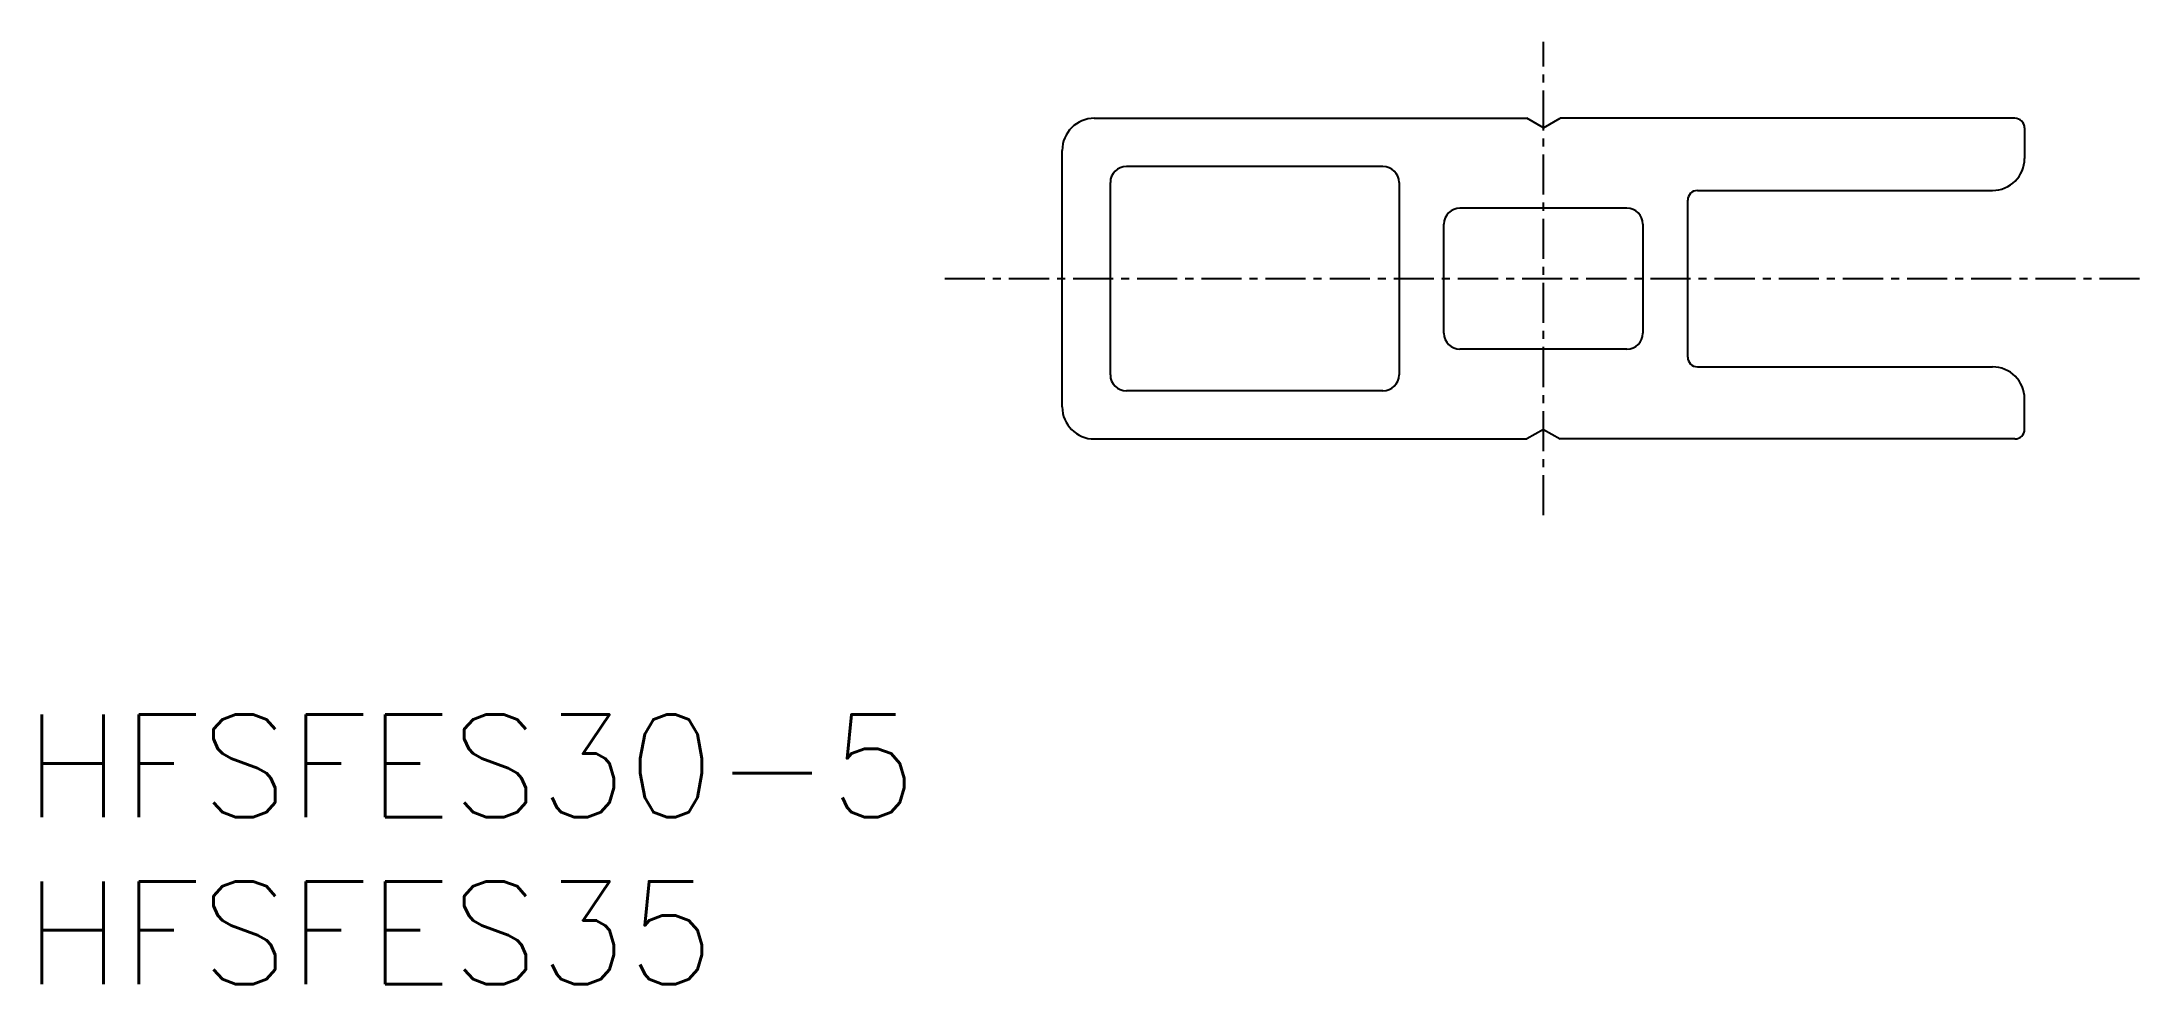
# Model space of a CAD drawing. Extents: x 71 to 136.4, y 81.6 to 111.
import ezdxf

# ---------------------------------------------------------------- set-up
doc = ezdxf.new("R2010")
doc.units = 0
doc.linetypes.add('CENTER', pattern=[2, 1.25, -0.25, 0.25, -0.25])
doc.layers.get('0').update_dxf_attribs({"linetype": 'CONTINUOUS'})
doc.layers.add('CENTER', color=1, linetype='CENTER')
doc.styles.get("Standard").update_dxf_attribs({"font": 'txt.shx', "bigfont": 'bigfont.shx'})

msp = doc.modelspace()

# ---------------------------------------------------------------- linework, layer by layer
at = {"color": 7, "linetype": 'CONTINUOUS'}
for p, q in [((103.784, 108.638), (117.264, 108.638)), ((117.784, 108.338), (117.264, 108.638)), ((117.784, 108.338), (118.304, 108.638)), ((132.484, 108.638), (118.304, 108.638)), ((132.784, 108.338), (132.784, 107.388)), ((102.784, 99.638), (102.784, 107.638)), ((112.784, 107.138), (104.784, 107.138)), ((104.284, 100.638), (104.284, 106.638)), ((113.284, 106.638), (113.284, 100.638)), ((122.284, 101.188), (122.284, 106.088)), ((122.584, 106.388), (131.784, 106.388)), ((120.384, 105.838), (115.184, 105.838)), ((114.684, 101.938), (114.684, 105.338)), ((120.884, 105.338), (120.884, 101.938)), ((120.384, 101.438), (115.184, 101.438)), ((122.584, 100.888), (131.784, 100.888)), ((112.784, 100.138), (104.784, 100.138)), ((132.784, 98.938), (132.784, 99.888)), ((117.784, 98.939), (117.264, 98.638)), ((117.784, 98.939), (118.304, 98.638)), ((103.784, 98.638), (117.264, 98.638)), ((132.484, 98.638), (118.304, 98.638))]:
    msp.add_line(p, q, dxfattribs=at)
for centre, radius, start, end in [((103.784, 107.638), 1, 90, 180), ((132.484, 108.338), 0.3, 360, 90), ((131.784, 107.388), 1, 270, 0), ((104.784, 106.638), 0.5, 90, 180), ((112.784, 106.638), 0.5, 0, 90), ((122.584, 106.088), 0.3, 90, 180), ((115.184, 105.338), 0.5, 90, 180), ((120.384, 105.338), 0.5, 0, 90), ((115.184, 101.938), 0.5, 180, 270), ((120.384, 101.938), 0.5, 270, 0), ((122.584, 101.188), 0.3, 180, 270), ((131.784, 99.888), 1, 0, 90), ((104.784, 100.638), 0.5, 180, 270), ((112.784, 100.638), 0.5, 270, 360), ((103.784, 99.638), 1, 180, 270), ((132.484, 98.938), 0.3, 270, 0)]:
    msp.add_arc(centre, radius, start, end, dxfattribs=at)
at = {"layer": 'CENTER', "color": 1, "linetype": 'CENTER'}
for p, q in [((117.784, 96.258), (117.784, 111.019)), ((99.122, 103.638), (136.446, 103.638))]:
    msp.add_line(p, q, dxfattribs=at)

# ---------------------------------------------------------------- texts
at = {"color": 7, "linetype": 'CONTINUOUS'}
for s, p in [('HFSFES30-5', (70.43, 86.846)), ('HFSFES35', (70.43, 81.641))]:
    msp.add_text(s, height=3.2, dxfattribs=at).set_placement(p)

doc.saveas('drawing.dxf')
